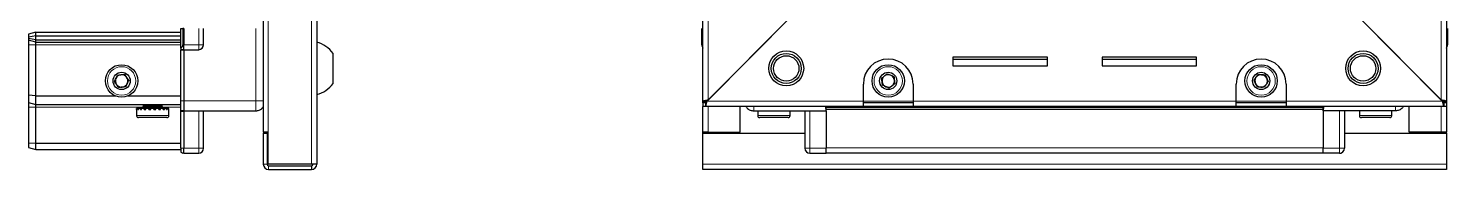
# Model space of a CAD drawing. Header units: millimetres. Extents: x 1014 to 2309, y -108 to 1254.
# Drawn here: x 1663 to 2234, y 294 to 351 of the extents above; entities that cross this region are included whole.
import ezdxf

# ---------------------------------------------------------------- set-up
doc = ezdxf.new("R2010")
doc.units = ezdxf.units.MM

msp = doc.modelspace()

# ---------------------------------------------------------------- linework, layer by layer
at = {"color": 8, "linetype": 'Continuous', "lineweight": 18}
for p, q in [((1776.64, 1090.97), (1776.64, 296.17)), ((1759.24, 1078.07), (1759.24, 309.07)), ((1936.18, 1065.22), (1936.18, 321.92)), ((2230.98, 321.92), (2230.98, 1065.22)), ((1725.24, 350.57), (1724.91, 350.57)), ((1731.24, 350.57), (1731.24, 344.07)), ((1754.24, 350.57), (1754.24, 321.57)), ((1665.74, 344.07), (1662.74, 344.07)), ((1665.74, 344.07), (1724.04, 344.07)), ((1725.24, 344.07), (1724.91, 344.07)), ((1725.24, 344.07), (1731.24, 344.07)), ((1733.24, 344.07), (1731.24, 344.07)), ((1731.24, 344.07), (1731.24, 342.07)), ((1934.08, 344.07), (1933.58, 344.07)), ((2233.08, 344.07), (2233.58, 344.07)), ((1725.24, 341.87), (1724.04, 341.87)), ((1725.24, 321.57), (1724.04, 321.57)), ((1725.24, 321.57), (1754.24, 321.57)), ((1935.68, 321.42), (1998.58, 321.42)), ((2018.58, 321.42), (1998.58, 321.42)), ((2018.58, 321.42), (2148.58, 321.42)), ((2168.58, 321.42), (2148.58, 321.42)), ((2168.58, 321.42), (2231.48, 321.42)), ((1662.74, 319.07), (1665.74, 319.07)), ((1665.74, 319.07), (1708.74, 319.07)), ((1719.24, 315.67), (1706.24, 315.67)), ((1716.74, 319.07), (1724.04, 319.07)), ((1725.24, 317.37), (1724.04, 317.37)), ((1731.24, 317.57), (1731.24, 302.57)), ((1936.18, 309.07), (1936.18, 319.32)), ((1960.38, 315.67), (1956.08, 315.67)), ((1969.08, 315.67), (1960.38, 315.67)), ((1977.08, 302.57), (1977.08, 317.57)), ((1983.58, 319.31), (2183.58, 319.31)), ((1983.58, 318.07), (2183.58, 318.07)), ((2190.08, 302.57), (2190.08, 317.57)), ((2206.05, 315.67), (2198.08, 315.67)), ((2211.08, 315.67), (2206.05, 315.67)), ((2230.98, 319.32), (2230.98, 309.07)), ((1936.18, 308.57), (1936.18, 309.07)), ((2230.98, 309.07), (2230.98, 308.57)), ((1725.24, 302.57), (1724.04, 302.57)), ((1725.24, 302.57), (1731.24, 302.57)), ((1731.24, 302.57), (1733.24, 302.57)), ((1731.24, 302.57), (1731.24, 300.57)), ((1975.08, 302.57), (1977.08, 302.57)), ((1977.08, 300.57), (1977.08, 302.57)), ((1983.58, 302.57), (1977.08, 302.57)), ((1983.58, 302.72), (2183.58, 302.72)), ((2183.58, 302.57), (2190.08, 302.57)), ((2192.08, 302.57), (2190.08, 302.57)), ((2190.08, 300.57), (2190.08, 302.57)), ((1758.74, 296.17), (1757.24, 296.17)), ((1759.34, 295.57), (1759.34, 294.07)), ((2233.08, 296.17), (1934.08, 296.17))]:
    msp.add_line(p, q, dxfattribs=at)
at = {"color": 7, "linetype": 'Continuous', "lineweight": 25}
for p, q in [((1778.74, 1090.97), (1778.74, 296.17)), ((1757.14, 1078.07), (1757.14, 309.07)), ((1934.08, 321.32), (1934.08, 1065.82)), ((2233.08, 1065.82), (2233.08, 321.32)), ((1969.58, 355.32), (1935.68, 321.42)), ((1936.18, 321.92), (1970.28, 356.02)), ((2196.88, 356.02), (2230.98, 321.92)), ((2231.48, 321.42), (2197.58, 355.32)), ((1665.74, 349.07), (1662.74, 348.27)), ((1662.74, 348.27), (1662.74, 347.12)), ((1665.74, 347.57), (1665.74, 349.07)), ((1665.74, 349.07), (1724.04, 349.07)), ((1724.04, 342.75), (1724.04, 350.57)), ((1724.04, 350.57), (1724.91, 350.57)), ((1724.91, 350.57), (1724.91, 350.57)), ((1724.91, 350.57), (1724.91, 344.07)), ((1725.24, 350.57), (1724.91, 350.57)), ((1725.24, 350.57), (1725.24, 344.07)), ((1725.24, 350.57), (1725.24, 350.57)), ((1725.24, 350.57), (1725.24, 344.07)), ((1733.24, 344.07), (1733.24, 350.57)), ((1933.58, 350.57), (1933.58, 350.57)), ((1933.58, 344.07), (1933.58, 350.57)), ((1933.58, 350.57), (1933.58, 344.07)), ((2233.58, 344.07), (2233.58, 350.57)), ((2233.58, 350.57), (2233.58, 344.07)), ((1665.74, 347.57), (1662.74, 347.12)), ((1662.74, 347.12), (1662.74, 346.62)), ((1665.74, 346.07), (1662.74, 346.62)), ((1662.74, 346.62), (1662.74, 345.87)), ((1665.74, 345.07), (1662.74, 345.87)), ((1662.74, 345.87), (1662.74, 344.07)), ((1662.74, 344.07), (1662.74, 323.9)), ((1665.74, 346.07), (1665.74, 347.57)), ((1665.74, 347.57), (1724.04, 347.57)), ((1665.74, 346.07), (1724.04, 346.07)), ((1665.74, 345.07), (1665.74, 346.07)), ((1665.74, 345.07), (1724.04, 345.07)), ((1665.74, 344.07), (1665.74, 345.07)), ((1665.74, 323.57), (1665.74, 344.07)), ((1724.04, 342.75), (1724.04, 342.07)), ((1725.24, 342.07), (1725.24, 344.07)), ((1934.08, 342.75), (1934.08, 342.75)), ((1725.24, 342.07), (1724.04, 342.07)), ((1724.04, 341.87), (1724.04, 342.07)), ((1724.04, 321.57), (1724.04, 341.87)), ((1725.24, 342.07), (1725.24, 341.87)), ((1725.24, 342.07), (1731.24, 342.07)), ((1725.24, 341.87), (1725.24, 321.57)), ((1785.34, 328.57), (1785.34, 340.57)), ((2072.58, 339.07), (2034.58, 339.07)), ((2034.58, 339.07), (2034.58, 335.57)), ((2034.58, 338.32), (2072.58, 338.32)), ((2072.58, 335.57), (2072.58, 339.07)), ((2132.58, 339.07), (2094.58, 339.07)), ((2094.58, 339.07), (2094.58, 335.57)), ((2094.58, 338.32), (2132.58, 338.32)), ((2132.58, 335.57), (2132.58, 339.07)), ((2034.58, 335.57), (2072.58, 335.57)), ((2094.58, 335.57), (2132.58, 335.57)), ((1998.58, 321.42), (1998.58, 328.32)), ((2018.58, 328.32), (2018.58, 321.42)), ((2148.58, 321.42), (2148.58, 328.32)), ((2168.58, 328.32), (2168.58, 321.42)), ((1665.74, 323.57), (1662.74, 323.9)), ((1662.74, 323.9), (1662.74, 320.87)), ((1662.74, 320.87), (1665.74, 320.07)), ((1662.74, 320.87), (1662.74, 319.07)), ((1665.74, 323.57), (1697.74, 323.57)), ((1665.74, 320.07), (1665.74, 323.57)), ((1665.74, 320.07), (1724.04, 320.07)), ((1665.74, 319.07), (1665.74, 320.07)), ((1702.74, 323.57), (1724.04, 323.57)), ((1708.74, 320.07), (1708.74, 320.04)), ((1708.74, 320.04), (1709.43, 319.55)), ((1716.74, 320.04), (1708.74, 320.04)), ((1716.05, 319.55), (1716.74, 320.04)), ((1716.74, 320.04), (1716.74, 320.07)), ((1724.04, 317.57), (1724.04, 321.57)), ((1725.24, 321.57), (1725.24, 317.57)), ((1934.08, 320.82), (1934.08, 321.32)), ((1935.58, 321.32), (1934.08, 321.32)), ((1934.08, 320.82), (1934.08, 319.32)), ((1935.08, 320.82), (1934.08, 320.82)), ((1935.08, 320.82), (1935.08, 319.32)), ((1998.58, 319.32), (1998.58, 321.42)), ((2018.58, 320.82), (1998.58, 320.82)), ((2018.58, 321.42), (2018.58, 319.32)), ((2148.58, 319.32), (2148.58, 321.42)), ((2168.58, 320.82), (2148.58, 320.82)), ((2168.58, 321.42), (2168.58, 319.32)), ((2231.58, 321.32), (2233.08, 321.32)), ((2232.08, 320.82), (2232.08, 319.32)), ((2233.08, 320.82), (2232.08, 320.82)), ((2233.08, 321.32), (2233.08, 320.82)), ((2233.08, 320.82), (2233.08, 319.32)), ((1662.74, 319.07), (1662.74, 304.73)), ((1665.74, 304.57), (1665.74, 319.07)), ((1706.24, 318.57), (1706.24, 315.67)), ((1706.26, 318.57), (1706.24, 318.57)), ((1706.26, 318.07), (1706.26, 318.57)), ((1706.36, 318.57), (1706.26, 318.57)), ((1706.26, 318.07), (1706.36, 318.07)), ((1706.36, 318.07), (1706.36, 318.57)), ((1706.73, 318.57), (1706.36, 318.57)), ((1706.73, 318.07), (1706.73, 318.57)), ((1707.05, 318.57), (1706.73, 318.57)), ((1706.73, 318.07), (1707.05, 318.07)), ((1718.44, 314.87), (1707.04, 314.87)), ((1707.05, 318.07), (1707.05, 318.57)), ((1707.79, 318.57), (1707.05, 318.57)), ((1707.79, 318.07), (1707.79, 318.57)), ((1708.3, 318.57), (1707.79, 318.57)), ((1707.79, 318.07), (1708.3, 318.07)), ((1708.3, 318.07), (1708.3, 318.57)), ((1709.33, 318.57), (1708.3, 318.57)), ((1708.34, 318.67), (1708.34, 318.57)), ((1717.14, 318.67), (1708.34, 318.67)), ((1709.43, 319.55), (1708.74, 319.07)), ((1716.74, 319.07), (1708.74, 319.07)), ((1709.33, 318.07), (1709.33, 318.57)), ((1709.98, 318.57), (1709.33, 318.57)), ((1709.33, 318.07), (1709.98, 318.07)), ((1716.05, 319.55), (1709.43, 319.55)), ((1709.98, 318.07), (1709.98, 318.57)), ((1711.21, 318.57), (1709.98, 318.57)), ((1711.21, 318.07), (1711.21, 318.57)), ((1711.71, 318.57), (1711.21, 318.57)), ((1711.21, 318.07), (1711.94, 318.07)), ((1711.71, 318.07), (1711.71, 318.57)), ((1711.94, 318.07), (1711.94, 318.57)), ((1713.24, 318.57), (1711.94, 318.57)), ((1713.24, 318.07), (1713.24, 318.57)), ((1713.24, 318.07), (1713.97, 318.07)), ((1713.57, 318.07), (1713.57, 318.57)), ((1713.97, 318.57), (1713.57, 318.57)), ((1713.97, 318.07), (1713.97, 318.57)), ((1715.22, 318.57), (1713.97, 318.57)), ((1715.22, 318.07), (1715.22, 318.57)), ((1715.88, 318.57), (1715.22, 318.57)), ((1715.22, 318.07), (1715.88, 318.07)), ((1715.88, 318.07), (1715.88, 318.57)), ((1716.95, 318.57), (1715.88, 318.57)), ((1716.74, 319.07), (1716.05, 319.55)), ((1716.95, 318.07), (1716.95, 318.57)), ((1717.49, 318.57), (1716.95, 318.57)), ((1716.95, 318.07), (1717.49, 318.07)), ((1717.14, 318.57), (1717.14, 318.67)), ((1717.49, 318.07), (1717.49, 318.57)), ((1718.28, 318.57), (1717.49, 318.57)), ((1718.28, 318.07), (1718.28, 318.57)), ((1718.63, 318.57), (1718.28, 318.57)), ((1718.28, 318.07), (1718.63, 318.07)), ((1718.63, 318.07), (1718.63, 318.57)), ((1719.06, 318.57), (1718.63, 318.57)), ((1719.06, 318.07), (1719.06, 318.57)), ((1719.19, 318.57), (1719.06, 318.57)), ((1719.06, 318.07), (1719.19, 318.07)), ((1719.19, 318.07), (1719.19, 318.57)), ((1719.24, 318.57), (1719.19, 318.57)), ((1719.24, 315.67), (1719.24, 318.57)), ((1725.24, 317.57), (1724.04, 317.57)), ((1724.04, 317.37), (1724.04, 317.57)), ((1724.04, 302.57), (1724.04, 317.37)), ((1725.24, 317.57), (1725.24, 317.37)), ((1725.24, 317.57), (1754.24, 317.57)), ((1725.24, 317.37), (1725.24, 302.57)), ((1725.24, 317.37), (1725.24, 302.57)), ((1733.24, 302.57), (1733.24, 317.57)), ((1934.08, 309.07), (1934.08, 319.32)), ((1935.08, 319.32), (1934.08, 319.32)), ((1998.58, 319.32), (1935.08, 319.32)), ((1949.08, 309.07), (1949.08, 319.32)), ((1954.58, 317.57), (1983.58, 317.57)), ((1956.08, 317.57), (1956.08, 315.67)), ((1960.65, 314.87), (1956.88, 314.87)), ((1968.28, 314.87), (1960.65, 314.87)), ((1969.08, 315.67), (1969.08, 317.57)), ((1975.08, 317.57), (1975.08, 302.57)), ((1982.08, 317.64), (1982.08, 317.57)), ((1983.58, 317.6), (1983.5, 319.32)), ((2183.58, 318.72), (1983.58, 318.72)), ((1983.58, 317.57), (1983.58, 318.07)), ((1983.58, 317.57), (1983.58, 302.57)), ((2018.58, 319.32), (1998.58, 319.32)), ((2148.58, 319.32), (2018.58, 319.32)), ((2168.58, 319.32), (2148.58, 319.32)), ((2232.08, 319.32), (2168.58, 319.32)), ((2183.65, 319.32), (2183.58, 317.6)), ((2183.58, 317.57), (2183.58, 318.07)), ((2212.58, 317.57), (2183.58, 317.57)), ((2183.58, 317.57), (2183.58, 302.57)), ((2192.08, 317.57), (2192.08, 302.57)), ((2198.08, 317.57), (2198.08, 315.67)), ((2205.87, 314.87), (2198.88, 314.87)), ((2210.28, 314.87), (2205.87, 314.87)), ((2211.08, 315.67), (2211.08, 317.57)), ((2218.08, 309.07), (2218.08, 319.32)), ((2233.08, 319.32), (2232.08, 319.32)), ((2233.08, 319.32), (2233.08, 309.07)), ((1759.24, 309.07), (1757.14, 309.07)), ((1757.24, 308.57), (1758.74, 308.57)), ((1757.24, 308.57), (1757.24, 296.17)), ((1758.74, 308.57), (1758.74, 296.17)), ((1759.24, 296.17), (1759.24, 309.07)), ((1936.18, 309.07), (1934.08, 309.07)), ((1934.08, 308.57), (1934.08, 309.07)), ((1934.08, 296.17), (1934.08, 308.57)), ((1934.08, 308.57), (1975.08, 308.57)), ((1935.58, 308.57), (1935.58, 309.07)), ((1936.18, 309.07), (1949.08, 309.07)), ((2192.08, 308.57), (2233.08, 308.57)), ((2230.98, 309.07), (2218.08, 309.07)), ((2233.08, 309.07), (2230.98, 309.07)), ((2231.58, 308.57), (2231.58, 309.07)), ((2233.08, 308.57), (2233.08, 309.07)), ((2233.08, 308.57), (2233.08, 296.17)), ((1662.74, 304.73), (1665.74, 304.57)), ((1662.74, 304.73), (1662.74, 302.87)), ((1662.74, 302.87), (1665.74, 302.07)), ((1665.74, 304.57), (1724.04, 304.57)), ((1665.74, 302.07), (1665.74, 304.57)), ((1724.04, 302.57), (1724.04, 301.07)), ((1725.24, 300.57), (1725.24, 302.57)), ((1975.08, 302.57), (1975.08, 302.57)), ((1983.58, 300.57), (1983.58, 302.57)), ((2183.58, 300.57), (2183.58, 302.57)), ((1665.74, 302.07), (1724.04, 302.07)), ((1724.04, 301.07), (1724.91, 300.57)), ((1725.24, 300.57), (1724.91, 300.57)), ((1725.24, 300.57), (1731.24, 300.57)), ((1977.08, 300.57), (1983.58, 300.57)), ((1977.08, 300.57), (1983.58, 300.57)), ((1983.58, 300.72), (2183.58, 300.72)), ((1983.58, 300.57), (1983.58, 300.57)), ((2190.08, 300.57), (2183.58, 300.57)), ((2183.58, 300.57), (2183.58, 300.57)), ((2183.58, 300.57), (2183.58, 300.57)), ((2190.08, 300.57), (2183.58, 300.57)), ((2191.4, 301.07), (2191.4, 301.07)), ((1776.64, 296.17), (1759.24, 296.17)), ((1759.34, 295.57), (1776.64, 295.57)), ((1759.34, 294.07), (1776.64, 294.07)), ((1778.74, 296.17), (1776.64, 296.17)), ((1776.64, 295.57), (1776.64, 294.07)), ((1934.08, 294.07), (1934.08, 296.17)), ((2233.08, 294.07), (1934.08, 294.07)), ((2233.08, 296.17), (2233.08, 294.07))]:
    msp.add_line(p, q, dxfattribs=at)
for centre, radius in [((1967.58, 334.57), 7), ((1967.58, 334.57), 6.02), ((1967.58, 334.57), 5.1), ((2199.58, 334.57), 7), ((2199.58, 334.57), 6.03), ((2199.58, 334.57), 5.1), ((1700.24, 329.57), 6.5), ((1700.24, 329.57), 3.46), ((2008.58, 329.57), 6.5), ((2008.58, 329.57), 3.46), ((2158.58, 329.57), 6.5), ((2158.58, 329.57), 3.46)]:
    msp.add_circle(centre, radius, dxfattribs=at)
at = {"color": 8, "linetype": 'Continuous', "lineweight": 18}
for centre in [(1700.24, 329.57), (2008.58, 329.57), (2158.58, 329.57)]:
    msp.add_circle(centre, 5.7, dxfattribs=at)
at = {"color": 7, "linetype": 'Continuous', "lineweight": 25}
for centre, radius, start, end in [((1731.24, 344.07), 2, 270, 0), ((1775.72, 333.55), 11.91, 36.1266, 75.2996), ((1935.58, 344.07), 2, 180, 199.5667), ((1935.58, 344.07), 2, 180, 221.3942), ((1935.58, 344.07), 2, 213.7845, 221.4096), ((2231.58, 344.07), 2, 318.5904, 0), ((2008.58, 328.32), 10, 90, 180), ((2008.58, 328.32), 10, 0, 90), ((2158.58, 328.32), 10, 90, 180), ((2158.58, 328.32), 10, 0, 90), ((1700.24, 329.57), 2.5, 95.9116, 155.9116), ((1700.24, 329.57), 2.5, 35.9116, 95.9116), ((2008.58, 329.57), 2.5, 127.474, 187.474), ((2008.58, 329.57), 2.5, 67.474, 127.474), ((2008.58, 329.57), 2.5, 7.474, 67.474), ((2158.58, 329.57), 2.5, 87.0424, 147.0424), ((2158.58, 329.57), 2.5, 27.0424, 87.0424), ((1700.24, 329.57), 2.5, 155.9116, 215.9116), ((1700.24, 329.57), 2.5, 215.9116, 275.9116), ((1700.24, 329.57), 2.5, 275.9116, 335.9116), ((1700.24, 329.57), 2.5, 335.9116, 35.9116), ((1775.72, 335.6), 11.91, 284.7004, 323.8734), ((2008.58, 329.57), 2.5, 187.474, 247.474), ((2008.58, 329.57), 2.5, 247.474, 307.474), ((2008.58, 329.57), 2.5, 307.474, 7.474), ((2158.58, 329.57), 2.5, 147.0424, 207.0424), ((2158.58, 329.57), 2.5, 207.0424, 267.0424), ((2158.58, 329.57), 2.5, 267.0424, 327.0424), ((2158.58, 329.57), 2.5, 327.0424, 27.0424), ((1707.04, 315.67), 0.8, 180, 270), ((1708.34, 319.07), 0.4, 270, 360), ((1717.14, 319.07), 0.4, 180, 270), ((1718.44, 315.67), 0.8, 270, 360), ((1956.88, 315.67), 0.8, 180, 270), ((1968.28, 315.67), 0.8, 270, 360), ((1974.88, 317.37), 0.2, 0, 90), ((2192.28, 317.37), 0.2, 90, 180), ((2198.88, 315.67), 0.8, 180, 270), ((2210.28, 315.67), 0.8, 270, 360), ((1731.24, 302.57), 2, 270, 0), ((1977.08, 302.57), 2, 180, 270), ((1977.08, 302.57), 2, 180, 270), ((2190.08, 302.57), 2, 270, 0), ((2190.08, 302.57), 2, 270, 288.58), ((2190.08, 302.57), 2, 303.942, 311.4096), ((1759.34, 296.17), 2.1, 180, 270), ((1759.34, 296.17), 0.6, 180, 270), ((1776.64, 296.17), 2.1, 270, 0), ((1776.64, 296.17), 0.6, 270, 0)]:
    msp.add_arc(centre, radius, start, end, dxfattribs=at)
msp.add_ellipse((1721.45, 344.07), major_axis=(3.46, 0), ratio=0.57735, start_param=5.560451, end_param=6.283185, dxfattribs=at)
for points, knots in [([(1697.37, 329.27), (1697.58, 329.74), (1697.98, 330.63), (1698.37, 331.5), (1698.55, 331.91)], [0, 0, 0, 0, 0.534686, 1, 1, 1, 1]), ([(1698.55, 331.91), (1698.89, 331.94), (1699.71, 332.03), (1700.7, 332.13), (1701.3, 332.19), (1701.42, 332.21)], [0, 0, 0, 0, 0.362901, 0.866875, 1, 1, 1, 1]), ([(1701.42, 332.21), (1701.73, 331.79), (1702.29, 331.01), (1702.85, 330.23), (1703.12, 329.87)], [0, 0, 0, 0, 0.534686, 1, 1, 1, 1]), ([(2005.91, 330.68), (2006.01, 330.75), (2006.49, 331.12), (2007.27, 331.72), (2007.93, 332.22), (2008.2, 332.43)], [0, 0, 0, 0, 0.133125, 0.637099, 1, 1, 1, 1]), ([(2008.2, 332.43), (2008.68, 332.24), (2009.57, 331.87), (2010.46, 331.5), (2010.87, 331.33)], [0, 0, 0, 0, 0.534686, 1, 1, 1, 1]), ([(2010.87, 331.33), (2010.94, 330.82), (2011.06, 329.86), (2011.19, 328.91), (2011.24, 328.47)], [0, 0, 0, 0, 0.5346859, 1, 1, 1, 1]), ([(2155.69, 329.72), (2155.97, 330.15), (2156.5, 330.96), (2157.02, 331.77), (2157.26, 332.14)], [0, 0, 0, 0, 0.534686, 1, 1, 1, 1]), ([(2157.26, 332.14), (2157.39, 332.14), (2157.99, 332.1), (2158.98, 332.05), (2159.8, 332.01), (2160.15, 331.99)], [0, 0, 0, 0, 0.133125, 0.637099, 1, 1, 1, 1]), ([(2160.15, 331.99), (2160.38, 331.53), (2160.82, 330.67), (2161.26, 329.82), (2161.46, 329.42)], [0, 0, 0, 0, 0.534686, 1, 1, 1, 1]), ([(1699.07, 326.94), (1698.76, 327.35), (1698.2, 328.13), (1697.63, 328.91), (1697.37, 329.27)], [0, 0, 0, 0, 0.534686, 1, 1, 1, 1]), ([(1701.94, 327.23), (1701.81, 327.22), (1701.22, 327.16), (1700.23, 327.06), (1699.41, 326.97), (1699.07, 326.94)], [0, 0, 0, 0, 0.133125, 0.637099, 1, 1, 1, 1]), ([(1703.12, 329.87), (1702.91, 329.4), (1702.51, 328.52), (1702.12, 327.64), (1701.94, 327.23)], [0, 0, 0, 0, 0.5346859, 1, 1, 1, 1]), ([(2006.29, 327.81), (2006.22, 328.33), (2006.09, 329.28), (2005.97, 330.23), (2005.91, 330.68)], [0, 0, 0, 0, 0.534686, 1, 1, 1, 1]), ([(2008.95, 326.71), (2008.48, 326.91), (2007.59, 327.28), (2006.7, 327.64), (2006.29, 327.81)], [0, 0, 0, 0, 0.534686, 1, 1, 1, 1]), ([(2011.24, 328.47), (2010.97, 328.26), (2010.32, 327.75), (2009.53, 327.15), (2009.05, 326.78), (2008.95, 326.71)], [0, 0, 0, 0, 0.3629006, 0.8668753, 1, 1, 1, 1]), ([(2157.01, 327.15), (2156.77, 327.61), (2156.33, 328.47), (2155.9, 329.32), (2155.69, 329.72)], [0, 0, 0, 0, 0.5346859, 1, 1, 1, 1]), ([(2159.89, 327), (2159.55, 327.02), (2158.72, 327.06), (2157.73, 327.11), (2157.13, 327.14), (2157.01, 327.15)], [0, 0, 0, 0, 0.362901, 0.866875, 1, 1, 1, 1]), ([(2161.46, 329.42), (2161.18, 328.99), (2160.65, 328.18), (2160.13, 327.37), (2159.89, 327)], [0, 0, 0, 0, 0.534686, 1, 1, 1, 1]), ([(1936.18, 321.92), (1935.92, 321.88), (1935.43, 321.79), (1934.79, 321.65), (1934.32, 321.52), (1934.1, 321.41), (1934.08, 321.34), (1934.08, 321.32)], [0, 0, 0, 0, 0.230255, 0.448522, 0.666786, 0.88505, 1, 1, 1, 1]), ([(1935.08, 319.32), (1935.12, 319.35), (1935.21, 319.4), (1935.35, 319.79), (1935.48, 320.35), (1935.59, 320.93), (1935.65, 321.3), (1935.68, 321.42)], [0, 0, 0, 0, 0.2302553, 0.4485219, 0.6667858, 0.8850496, 1, 1, 1, 1]), ([(2233.08, 321.32), (2233.05, 321.37), (2233, 321.46), (2232.61, 321.59), (2232.05, 321.72), (2231.47, 321.83), (2231.1, 321.9), (2230.98, 321.92)], [0, 0, 0, 0, 0.230255, 0.448522, 0.666786, 0.88505, 1, 1, 1, 1]), ([(2231.48, 321.42), (2231.52, 321.17), (2231.61, 320.67), (2231.75, 320.03), (2231.88, 319.57), (2231.99, 319.35), (2232.05, 319.33), (2232.08, 319.32)], [0, 0, 0, 0, 0.230255, 0.448522, 0.666786, 0.88505, 1, 1, 1, 1]), ([(1754.24, 317.57), (1754.68, 317.62), (1755.36, 317.69), (1756.18, 318.13), (1756.73, 318.56), (1757.01, 318.94), (1757.14, 319.12)], [0, 0, 0, 0, 0.3842982, 0.5911726, 0.8024372, 1, 1, 1, 1]), ([(1951.36, 319.32), (1951.48, 319.12), (1951.87, 318.47), (1953.02, 317.76), (1954.06, 317.63), (1954.58, 317.57)], [0, 0, 0, 0, 0.18225, 0.591125, 1, 1, 1, 1]), ([(1983.58, 317.57), (1983.58, 317.61), (1983.58, 317.68), (1983.58, 318.3), (1983.58, 318.86), (1983.58, 319.24), (1983.58, 319.25)], [0, 0, 0, 0, 0.3302662, 0.6605324, 0.9907986, 1, 1, 1, 1]), ([(2183.58, 317.57), (2183.58, 317.61), (2183.58, 317.68), (2183.58, 318.3), (2183.58, 318.86), (2183.58, 319.24), (2183.58, 319.25)], [0, 0, 0, 0, 0.330267, 0.660534, 0.990802, 1, 1, 1, 1]), ([(2215.79, 319.32), (2215.67, 319.12), (2215.29, 318.47), (2214.13, 317.76), (2213.1, 317.63), (2212.58, 317.57)], [0, 0, 0, 0, 0.1822499, 0.5911249, 1, 1, 1, 1])]:
    msp.add_open_spline(points, degree=3, knots=knots, dxfattribs=at)
at = {"color": 8, "linetype": 'Continuous', "lineweight": 18}
for points, knots in [([(1754.24, 321.57), (1754.68, 321.57), (1755.36, 321.57), (1756.18, 321.57), (1756.73, 321.57), (1757.01, 321.57), (1757.14, 321.57)], [0, 0, 0, 0, 0.384298, 0.591173, 0.802437, 1, 1, 1, 1]), ([(1954.58, 317.57), (1954.58, 317.62), (1954.58, 317.69), (1954.58, 318.13), (1954.58, 318.58), (1954.58, 318.99), (1954.58, 319.27), (1954.58, 319.32)], [0, 0, 0, 0, 0.3597529, 0.5534142, 0.7511852, 0.9489563, 1, 1, 1, 1]), ([(2212.58, 317.57), (2212.58, 317.62), (2212.58, 317.69), (2212.58, 318.13), (2212.58, 318.58), (2212.58, 318.99), (2212.58, 319.27), (2212.58, 319.32)], [0, 0, 0, 0, 0.359753, 0.553414, 0.751185, 0.948956, 1, 1, 1, 1])]:
    msp.add_open_spline(points, degree=3, knots=knots, dxfattribs=at)
msp.add_open_spline([(1754.24, 321.57), (1754.24, 321.05), (1754.24, 320), (1754.24, 318.68), (1754.24, 317.75), (1754.24, 317.63), (1754.24, 317.57)], degree=3, dxfattribs=at)
at = {"color": 7, "linetype": 'Continuous', "lineweight": 25}
for points in [[(1935.08, 320.82), (1935.13, 320.83), (1935.23, 320.85), (1935.38, 320.99), (1935.53, 321.19), (1935.63, 321.34), (1935.68, 321.42)], [(1936.18, 321.92), (1936.1, 321.87), (1935.94, 321.77), (1935.74, 321.62), (1935.6, 321.47), (1935.59, 321.37), (1935.58, 321.32)], [(2231.58, 321.32), (2231.57, 321.37), (2231.55, 321.47), (2231.41, 321.62), (2231.21, 321.77), (2231.06, 321.87), (2230.98, 321.92)], [(2231.48, 321.42), (2231.53, 321.34), (2231.63, 321.19), (2231.78, 320.99), (2231.93, 320.85), (2232.03, 320.83), (2232.08, 320.82)]]:
    msp.add_open_spline(points, degree=3, dxfattribs=at)

doc.saveas('drawing.dxf')
